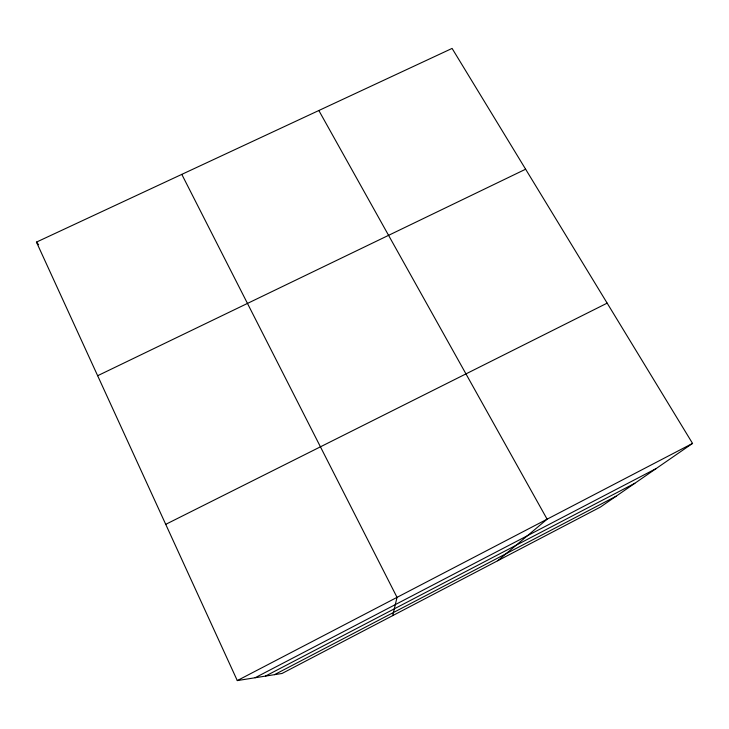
<?xml version="1.0" encoding="UTF-8"?>
<svg xmlns="http://www.w3.org/2000/svg" width="729" height="729" viewBox="0 0 729 729"><rect width="100%" height="100%" fill="white"/><g stroke="black" fill="none" stroke-linecap="round" stroke-linejoin="round"><path stroke-width="1.09" d="M392.694 615.622L397.032 597.361L181.803 174.377M497.707 560.747L547.115 519.176L318.846 110.516M692.55 443.414L600.432 507.056L282.023 673.468L237.289 680.585L36.45 242.11L452.089 48.415L692.55 443.414L237.289 680.585M265.456 676.102L634.859 483.272M274.487 674.662L616.133 496.212M255.114 677.742L656.164 468.556M165.729 524.351L607.157 303.136M97.65 375.717L525.627 169.21M36.45 242.11L38.619 244.716"/></g></svg>
